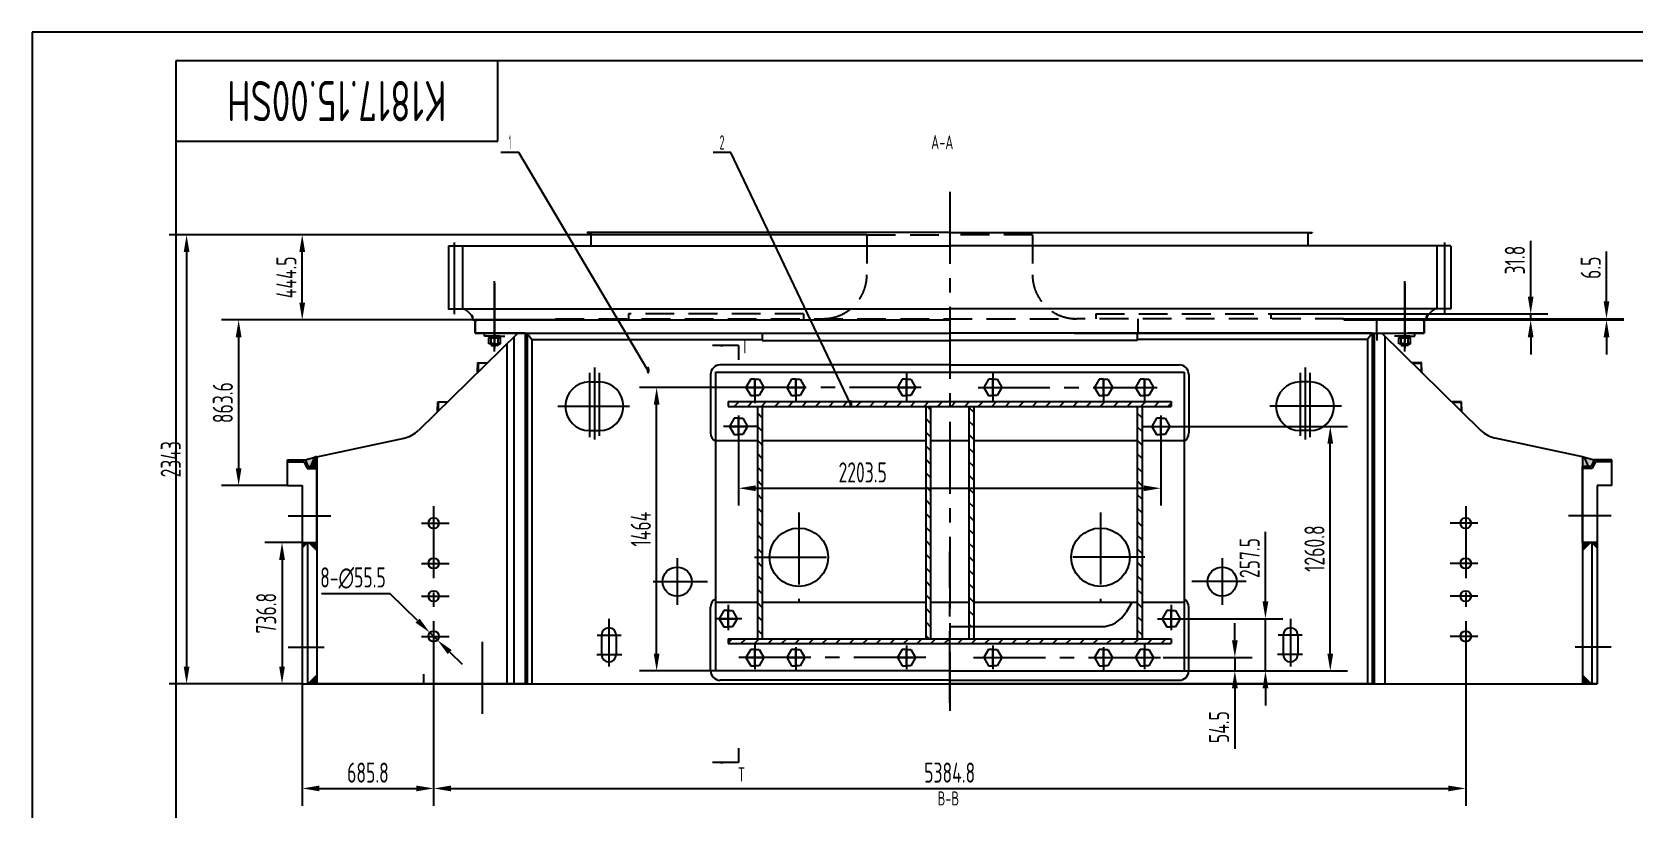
# Model space of a CAD drawing. Header units: millimetres. Extents: x 0 to 12600, y -344 to 8910.
# Drawn here: x 0 to 8358, y 4856 to 8910 of the extents above; entities that cross this region are included whole.
import ezdxf
from ezdxf.enums import TextEntityAlignment as Align

# ---------------------------------------------------------------- set-up
doc = ezdxf.new("R2010")
doc.units = ezdxf.units.MM
doc.header["$LTSCALE"] = 300
doc.header["$MEASUREMENT"] = 0
doc.linetypes.add('F', pattern=[0.75, 0.5, -0.25])
doc.linetypes.add('G', pattern=[2, 1.25, -0.25, 0.25, -0.25])
for name, color, linetype in [('01', 7, 'Continuous'), ('02', 1, 'Continuous'), ('04', 2, 'F'), ('05', 4, 'G'), ('08', 1, 'Continuous'), ('10', 1, 'Continuous'), ('11', 3, 'Continuous')]:
    doc.layers.add(name, color=color, linetype=linetype)
doc.styles.get("Standard").update_dxf_attribs({"font": 'isocp', "width": 0.707, "bigfont": 'intecad.shx'})
doc.dimstyles.new('INTE', dxfattribs={"dimscale": 30, "dimtxt": 3.5, "dimasz": 3, "dimexe": 3, "dimexo": 0, "dimgap": 1, "dimtad": 1, "dimdec": 4, "dimdsep": 46, "dimtxsty": 'Standard', "dimcen": 0, "dimclrd": 1, "dimclre": 1, "dimclrt": 3, "dimazin": 0, "dimtfac": 1, "dimtdec": 4, "dimtmove": 0, "dimatfit": 0, "dimfxl": 1, "dimarcsym": 0})
doc.dimstyles.new('inte_cir_cir7', dxfattribs={"dimscale": 30, "dimtxt": 3.5, "dimasz": 3, "dimexe": 3, "dimexo": 0, "dimgap": 1, "dimtad": 1, "dimtoh": 1, "dimdec": 4, "dimdsep": 46, "dimtxsty": 'Standard', "dimcen": 0, "dimclrd": 1, "dimclre": 1, "dimclrt": 3, "dimaunit": 1, "dimadec": 0, "dimazin": 0, "dimtfac": 1, "dimtdec": 4, "dimtmove": 0, "dimatfit": 2, "dimfxl": 1, "dimarcsym": 0})
pattern_1 = [(45, (-464.53, 0), (-35.35534, 35.35534), [])]
pattern_2 = [(135, (-464.53, 0), (-35.35534, -35.35534), [])]

# ---------------------------------------------------------------- blocks, each defined once
blk = doc.blocks.new('*U18')
at = {"layer": '01'}
for p, q in [((0, 50), (0, 0)), ((0, 50), (2, 50)), ((0, 0), (50, 0)), ((3, 8.5), (3, 49)), ((48.5, 3), (8.5, 3)), ((50, 0), (50, 1.5))]:
    blk.add_line(p, q, dxfattribs=at)
for centre, radius, start, end in [((2, 49), 0.99, 0.26213, 90), ((8.5, 8.5), 5.5, 180, 269.87822), ((48.5, 1.5), 1.52, 0, 90)]:
    blk.add_arc(centre, radius, start, end, dxfattribs=at)
blk = doc.blocks.new('*D21')
at = {"layer": '08', "color": 1, "lineweight": -2}
for p, q in [((2095.5, 5708.5), (2095.5, 4873.4)), ((7480.3, 5708.5), (7480.3, 4873.4)), ((2185.5, 4963.4), (7390.3, 4963.4))]:
    blk.add_line(p, q, dxfattribs=at)
at = {"layer": '08', "color": 1}
for points in [[(2185.5, 4978.4), (2185.5, 4948.4), (2095.5, 4963.4)], [(7390.3, 4978.4), (7390.3, 4948.4), (7480.3, 4963.4)]]:
    blk.add_solid(points, dxfattribs=at)
at = {"layer": 'Defpoints', "color": 0}
for p in [(2095.5, 5708.5), (7480.3, 5708.5), (7480.3, 4963.4)]:
    blk.add_point(p, dxfattribs=at)
at = {"layer": '08', "color": 3, "insert": (4787.9, 5045.9), "char_height": 105, "attachment_point": 5}
blk.add_mtext('5384.8', dxfattribs=at)
blk = doc.blocks.new('*D22')
at = {"layer": '08', "color": 1, "lineweight": -2}
for p, q in [((1409.7, 5509.4), (1409.7, 4873.4)), ((2095.5, 5509.4), (2095.5, 4873.4)), ((1499.7, 4963.4), (2005.5, 4963.4))]:
    blk.add_line(p, q, dxfattribs=at)
at = {"layer": '08', "color": 1}
for points in [[(1499.7, 4978.4), (1499.7, 4948.4), (1409.7, 4963.4)], [(2005.5, 4978.4), (2005.5, 4948.4), (2095.5, 4963.4)]]:
    blk.add_solid(points, dxfattribs=at)
at = {"layer": 'Defpoints', "color": 0}
for p in [(1409.7, 5509.4), (2095.5, 5509.4), (2095.5, 4963.4)]:
    blk.add_point(p, dxfattribs=at)
at = {"layer": '08', "color": 3, "insert": (1752.6, 5045.9), "char_height": 105, "attachment_point": 5}
blk.add_mtext('685.8', dxfattribs=at)
blk = doc.blocks.new('*D23')
at = {"layer": '08', "color": 1, "lineweight": -2}
for p, q in [((2311.4, 7407.9), (988, 7407.9)), ((1078, 7317.9), (1078, 6634.3)), ((1333.4, 6544.3), (988, 6544.3))]:
    blk.add_line(p, q, dxfattribs=at)
at = {"layer": '08', "color": 1}
for points in [[(1063, 7317.9), (1093, 7317.9), (1078, 7407.9)], [(1063, 6634.3), (1093, 6634.3), (1078, 6544.3)]]:
    blk.add_solid(points, dxfattribs=at)
at = {"layer": 'Defpoints', "color": 0}
for p in [(2311.4, 7407.9), (1078, 6544.3), (1333.4, 6544.3)]:
    blk.add_point(p, dxfattribs=at)
at = {"layer": '08', "color": 3, "insert": (995.5, 6976.1), "char_height": 105, "attachment_point": 5, "rotation": 90}
blk.add_mtext('863.6', dxfattribs=at)
blk = doc.blocks.new('*D24')
at = {"layer": '08', "color": 1, "lineweight": -2}
for p, q in [((4355.9, 7852.4), (716.3, 7852.4)), ((806.3, 7762.4), (806.3, 5599.4)), ((1409.7, 5509.4), (716.3, 5509.4))]:
    blk.add_line(p, q, dxfattribs=at)
at = {"layer": '08', "color": 1}
for points in [[(791.3, 7762.4), (821.3, 7762.4), (806.3, 7852.4)], [(791.3, 5599.4), (821.3, 5599.4), (806.3, 5509.4)]]:
    blk.add_solid(points, dxfattribs=at)
at = {"layer": 'Defpoints', "color": 0}
for p in [(4355.9, 7852.4), (806.3, 5509.4), (1409.7, 5509.4)]:
    blk.add_point(p, dxfattribs=at)
at = {"layer": '08', "color": 3, "insert": (723.8, 6680.9), "char_height": 105, "attachment_point": 5, "rotation": 90}
blk.add_mtext('2343', dxfattribs=at)
blk = doc.blocks.new('*D25')
at = {"layer": '08', "color": 1, "lineweight": -2}
for p, q in [((1409.7, 7852.4), (1319.7, 7852.4)), ((1409.7, 7497.9), (1409.7, 7762.4)), ((1409.7, 7407.9), (1319.7, 7407.9))]:
    blk.add_line(p, q, dxfattribs=at)
at = {"layer": '08', "color": 1}
for points in [[(1394.7, 7762.4), (1424.7, 7762.4), (1409.7, 7852.4)], [(1394.7, 7497.9), (1424.7, 7497.9), (1409.7, 7407.9)]]:
    blk.add_solid(points, dxfattribs=at)
at = {"layer": 'Defpoints', "color": 0}
for p in [(1409.7, 7852.4), (1409.7, 7852.4), (1409.7, 7407.9)]:
    blk.add_point(p, dxfattribs=at)
at = {"layer": '08', "color": 3, "insert": (1327.2, 7630.1), "char_height": 105, "attachment_point": 5, "rotation": 90}
blk.add_mtext('444.5', dxfattribs=at)
blk = doc.blocks.new('*D27')
at = {"layer": '08', "color": 1, "lineweight": -2}
for p, q in [((7819.4, 7529.7), (7819.4, 7820.7)), ((6463.9, 7439.7), (7909.4, 7439.7)), ((7819.4, 7407.9), (7819.4, 7439.7)), ((7264.4, 7407.9), (7909.4, 7407.9)), ((7819.4, 7317.9), (7819.4, 7227.9))]:
    blk.add_line(p, q, dxfattribs=at)
at = {"layer": '08', "color": 1}
for points in [[(7804.4, 7529.7), (7834.4, 7529.7), (7819.4, 7439.7)], [(7804.4, 7317.9), (7834.4, 7317.9), (7819.4, 7407.9)]]:
    blk.add_solid(points, dxfattribs=at)
at = {"layer": 'Defpoints', "color": 0}
for p in [(6463.9, 7439.7), (7819.4, 7439.7), (7264.4, 7407.9)]:
    blk.add_point(p, dxfattribs=at)
at = {"layer": '08', "color": 3, "insert": (7736.9, 7720.2), "char_height": 105, "attachment_point": 5, "rotation": 90}
blk.add_mtext('31.8', dxfattribs=at)
blk = doc.blocks.new('*D30')
at = {"layer": '08', "color": 1, "lineweight": -2}
for p, q in [((1869.2, 5978.7), (1509.5, 5978.7)), ((2011.4, 5839.3), (1869.2, 5978.7)), ((2115.3, 5737.5), (2075.7, 5776.3)), ((2179.6, 5674.5), (2243.9, 5611.5))]:
    blk.add_line(p, q, dxfattribs=at)
at = {"layer": '08', "color": 1}
for points in [[(2021.9, 5850), (2000.9, 5828.6), (2075.7, 5776.3)], [(2190.1, 5685.2), (2169.1, 5663.8), (2115.3, 5737.5)]]:
    blk.add_solid(points, dxfattribs=at)
at = {"layer": 'Defpoints', "color": 0}
for p in [(2075.7, 5776.3), (2115.3, 5737.5)]:
    blk.add_point(p, dxfattribs=at)
at = {"layer": '08', "color": 3, "insert": (1674.4, 6061.2), "char_height": 105, "attachment_point": 5}
blk.add_mtext('8-∅55.5', dxfattribs=at)
blk = doc.blocks.new('*D54')
at = {"layer": '08', "color": 1, "lineweight": -2}
for p, q in [((1409.7, 6246.2), (1214.3, 6246.2)), ((1304.3, 6156.2), (1304.3, 5599.4)), ((1409.7, 5509.4), (1214.3, 5509.4))]:
    blk.add_line(p, q, dxfattribs=at)
at = {"layer": '08', "color": 1}
for points in [[(1289.3, 6156.2), (1319.3, 6156.2), (1304.3, 6246.2)], [(1289.3, 5599.4), (1319.3, 5599.4), (1304.3, 5509.4)]]:
    blk.add_solid(points, dxfattribs=at)
at = {"layer": 'Defpoints', "color": 0}
for p in [(1409.7, 6246.2), (1304.3, 5509.4), (1409.7, 5509.4)]:
    blk.add_point(p, dxfattribs=at)
at = {"layer": '08', "color": 3, "insert": (1221.8, 5877.8), "char_height": 105, "attachment_point": 5, "rotation": 90}
blk.add_mtext('736.8', dxfattribs=at)
blk = doc.blocks.new('*D69')
at = {"layer": '08', "color": 1, "lineweight": -2}
for p, q in [((8215.1, 7504.4), (8215.1, 7765.8)), ((6845.3, 7414.4), (8305.1, 7414.4)), ((6845.3, 7407.9), (8305.1, 7407.9)), ((8215.1, 7407.9), (8215.1, 7414.4)), ((8215.1, 7317.9), (8215.1, 7227.9))]:
    blk.add_line(p, q, dxfattribs=at)
at = {"layer": '08', "color": 1}
for points in [[(8200.1, 7504.4), (8230.1, 7504.4), (8215.1, 7414.4)], [(8200.1, 7317.9), (8230.1, 7317.9), (8215.1, 7407.9)]]:
    blk.add_solid(points, dxfattribs=at)
at = {"layer": 'Defpoints', "color": 0}
for p in [(6845.3, 7414.4), (6845.3, 7407.9), (8215.1, 7414.4)]:
    blk.add_point(p, dxfattribs=at)
at = {"layer": '08', "color": 3, "insert": (8132.6, 7680.1), "char_height": 105, "attachment_point": 5, "rotation": 90}
blk.add_mtext('6.5', dxfattribs=at)
blk = doc.blocks.new('*U84')
at = {"layer": '01'}
for p, q in [((-31, 0), (-31, 30.4)), ((-31, 30.4), (0, 30.4)), ((-31, 18), (0, 18)), ((0, 30.4), (0, 0)), ((0, -30.4), (0, 0)), ((-31, 0), (-31, -30.4)), ((-31, -18), (0, -18)), ((-31, -30.4), (0, -30.4))]:
    blk.add_line(p, q, dxfattribs=at)
at = {"layer": '05'}
blk.add_line((-32.1, 0), (1.1, 0), dxfattribs=at)
blk = doc.blocks.new('*U83')
at = {"layer": '01'}
for p, q in [((-27.2, 9), (-27.2, 0)), ((0, 9), (-27.2, 9)), ((-27.2, 0), (0, 0)), ((0, 0), (-5.2, 9)), ((0, 9), (5.2, 0)), ((0, 9), (27.2, 9)), ((27.2, 0), (0, 0)), ((27.2, 9), (27.2, 0))]:
    blk.add_line(p, q, dxfattribs=at)
at = {"layer": '05'}
blk.add_line((0, 11.1), (0, -2.1), dxfattribs=at)
blk = doc.blocks.new('*U94')
at = {"layer": '01'}
for p, q in [((0, 46.8), (-42.5, 22.3)), ((-42.5, 22.3), (-42.5, 0)), ((-42.5, -22.3), (-42.5, 0)), ((42.5, 22.3), (0, 46.8)), ((42.5, 0), (42.5, 22.3)), ((42.5, 0), (42.5, -22.3)), ((0, -46.8), (-42.5, -22.3)), ((42.5, -22.3), (0, -46.8))]:
    blk.add_line(p, q, dxfattribs=at)
at = {"layer": '05'}
for p, q in [((-44.2, 0), (45, 0)), ((0, 48.4), (0, -48))]:
    blk.add_line(p, q, dxfattribs=at)
blk = doc.blocks.new('*D117')
at = {"layer": '08', "color": 1, "lineweight": -2}
for p, q in [((3686.3, 6791.6), (3686.3, 6439.8)), ((5889.5, 6791.6), (5889.5, 6439.8)), ((3776.3, 6529.8), (5799.5, 6529.8))]:
    blk.add_line(p, q, dxfattribs=at)
at = {"layer": '08', "color": 1}
for points in [[(3776.3, 6544.8), (3776.3, 6514.8), (3686.3, 6529.8)], [(5799.5, 6544.8), (5799.5, 6514.8), (5889.5, 6529.8)]]:
    blk.add_solid(points, dxfattribs=at)
at = {"layer": 'Defpoints', "color": 0}
for p in [(3686.3, 6791.6), (5889.5, 6791.6), (5889.5, 6529.8)]:
    blk.add_point(p, dxfattribs=at)
at = {"layer": '08', "color": 3, "insert": (4334, 6612.3), "char_height": 105, "attachment_point": 5}
blk.add_mtext('2203.5', dxfattribs=at)
blk = doc.blocks.new('*D118')
at = {"layer": '08', "color": 1, "lineweight": -2}
for p, q in [((6275.9, 5736.1), (6275.9, 5826.1)), ((5902.2, 5646.1), (6365.9, 5646.1)), ((6275.9, 5646.1), (6275.9, 5576.6)), ((5984.9, 5576.6), (6365.9, 5576.6)), ((6275.9, 5486.6), (6275.9, 5170.2))]:
    blk.add_line(p, q, dxfattribs=at)
at = {"layer": '08', "color": 1}
for points in [[(6260.9, 5736.1), (6290.9, 5736.1), (6275.9, 5646.1)], [(6260.9, 5486.6), (6290.9, 5486.6), (6275.9, 5576.6)]]:
    blk.add_solid(points, dxfattribs=at)
at = {"layer": 'Defpoints', "color": 0}
for p in [(5902.2, 5646.1), (5984.9, 5576.6), (6275.9, 5576.6)]:
    blk.add_point(p, dxfattribs=at)
at = {"layer": '08', "color": 3, "insert": (6193.4, 5283.4), "char_height": 105, "attachment_point": 5, "rotation": 90}
blk.add_mtext('54.5', dxfattribs=at)
blk = doc.blocks.new('*D119')
at = {"layer": '08', "color": 1, "lineweight": -2}
for p, q in [((6435.5, 5939.1), (6435.5, 6301.9)), ((6009.6, 5849.1), (6525.5, 5849.1)), ((6435.5, 5576.6), (6435.5, 5849.1)), ((6030.6, 5576.6), (6525.5, 5576.6)), ((6435.5, 5486.6), (6435.5, 5396.6))]:
    blk.add_line(p, q, dxfattribs=at)
at = {"layer": '08', "color": 1}
for points in [[(6420.5, 5939.1), (6450.5, 5939.1), (6435.5, 5849.1)], [(6420.5, 5486.6), (6450.5, 5486.6), (6435.5, 5576.6)]]:
    blk.add_solid(points, dxfattribs=at)
at = {"layer": 'Defpoints', "color": 0}
for p in [(6009.6, 5849.1), (6435.5, 5849.1), (6030.6, 5576.6)]:
    blk.add_point(p, dxfattribs=at)
at = {"layer": '08', "color": 3, "insert": (6353, 6165.5), "char_height": 105, "attachment_point": 5, "rotation": 90}
blk.add_mtext('257.5', dxfattribs=at)
blk = doc.blocks.new('*D120')
at = {"layer": '08', "color": 1, "lineweight": -2}
for p, q in [((5967.6, 6852.4), (6863.8, 6852.4)), ((6773.8, 5666.6), (6773.8, 6762.4)), ((6173.3, 5576.6), (6863.8, 5576.6))]:
    blk.add_line(p, q, dxfattribs=at)
at = {"layer": '08', "color": 1}
for points in [[(6758.8, 6762.4), (6788.8, 6762.4), (6773.8, 6852.4)], [(6758.8, 5666.6), (6788.8, 5666.6), (6773.8, 5576.6)]]:
    blk.add_solid(points, dxfattribs=at)
at = {"layer": 'Defpoints', "color": 0}
for p in [(5967.6, 6852.4), (6773.8, 6852.4), (6173.3, 5576.6)]:
    blk.add_point(p, dxfattribs=at)
at = {"layer": '08', "color": 3, "insert": (6691.3, 6214.5), "char_height": 105, "attachment_point": 5, "rotation": 90}
blk.add_mtext('1260.8', dxfattribs=at)
blk = doc.blocks.new('*D121')
at = {"layer": '08', "color": 1, "lineweight": -2}
for p, q in [((3705.8, 7055.6), (3168.9, 7055.6)), ((3258.9, 5666.6), (3258.9, 6965.6)), ((3588.6, 5576.6), (3168.9, 5576.6))]:
    blk.add_line(p, q, dxfattribs=at)
at = {"layer": '08', "color": 1}
for points in [[(3243.9, 6965.6), (3273.9, 6965.6), (3258.9, 7055.6)], [(3243.9, 5666.6), (3273.9, 5666.6), (3258.9, 5576.6)]]:
    blk.add_solid(points, dxfattribs=at)
at = {"layer": 'Defpoints', "color": 0}
for p in [(3258.9, 7055.6), (3705.8, 7055.6), (3588.6, 5576.6)]:
    blk.add_point(p, dxfattribs=at)
at = {"layer": '08', "color": 3, "insert": (3176.4, 6316.1), "char_height": 105, "attachment_point": 5, "rotation": 90}
blk.add_mtext('1464', dxfattribs=at)
blk = doc.blocks.new('*U162', base_point=(251.96, 168.31))
at = {"layer": '01'}
for p, q in [((251.96, 168.31), (251.96, 182.31)), ((195.96, 168.31), (251.96, 168.31))]:
    blk.add_line(p, q, dxfattribs=at)
blk = doc.blocks.new('*U163')
at = {"layer": '04'}
blk.add_blockref('*U162', (0, 0), dxfattribs=at)
blk = doc.blocks.new('*U164')
at = {"layer": '01'}
for points in [[(415, 292), (25, 292)], [(25, 292), (25, 5)]]:
    blk.add_lwpolyline(points, dxfattribs=at)
at = {"layer": '02'}
for points in [[(420, 297), (0, 297)], [(0, 297), (0, 0)]]:
    blk.add_lwpolyline(points, dxfattribs=at)

msp = doc.modelspace()

# ---------------------------------------------------------------- hatches: boundary and pattern name
at = {"layer": '02', "linetype": 'Continuous'}
h = msp.add_hatch(dxfattribs=at)
h.set_pattern_fill('ANSI31', color=1, scale=400, style=0)
h.set_pattern_definition(pattern_1)
h.paths.add_polyline_path([(4122.96307, 6982.168), (4132.14923, 6957.09888), (4787.91053, 6957.09888), (4787.91053, 6982.168)])
h.paths.add_polyline_path([(3632.21053, 6982.168), (3632.21053, 6957.09888), (4132.14923, 6957.09888), (4122.96307, 6982.168)])
h.paths.add_polyline_path([(4787.91053, 6982.168), (4787.91053, 6957.09888), (5944.21053, 6957.09888), (5944.21053, 6982.168)])
at = {"layer": '02'}
h = msp.add_hatch(dxfattribs=at)
h.set_pattern_fill('ANSI31', color=256, scale=400, angle=90, style=0)
h.set_pattern_definition(pattern_2)
h.paths.add_polyline_path([(3809.96053, 6957.09888), (3784.96053, 6957.09888), (3784.96053, 6169.59888), (3809.96053, 6169.59888)])
h.paths.add_polyline_path([(3809.96053, 6169.59888), (3784.96053, 6169.59888), (3784.96053, 5744.09888), (3809.96053, 5744.09888)])
h = msp.add_hatch(dxfattribs=at)
h.set_pattern_fill('ANSI31', color=256, scale=400, angle=90, style=0)
h.set_pattern_definition(pattern_2)
h.paths.add_polyline_path([(4688.21053, 6957.09888), (4663.21053, 6957.09888), (4663.21053, 5744.09888), (4688.21053, 5744.09888)])
h.paths.add_polyline_path([(4505.49538, 6787.44426), (4680.21538, 6787.44426), (4680.21538, 6708.69426), (4505.49538, 6708.69426)], flags=9)
h = msp.add_hatch(dxfattribs=at)
h.set_pattern_fill('ANSI31', color=256, scale=400, angle=90, style=0)
h.set_pattern_definition(pattern_2)
h.paths.add_polyline_path([(4913.21053, 6957.09888), (4888.21053, 6957.09888), (4888.21053, 5807.89888), (4913.21053, 5807.89888)])
h = msp.add_hatch(dxfattribs=at)
h.set_pattern_fill('ANSI31', color=256, scale=400, angle=90, style=0)
h.set_pattern_definition(pattern_2)
h.paths.add_polyline_path([(5791.46053, 6957.09888), (5766.46053, 6957.09888), (5766.46053, 6169.59888), (5791.46053, 6169.59888)])
h.paths.add_polyline_path([(5791.46053, 6169.59888), (5766.46053, 6169.59888), (5766.46053, 5744.09888), (5791.46053, 5744.09888)])
h = msp.add_hatch(color=256, dxfattribs=at)
h.paths.add_polyline_path([(8100.02576, 6692.59212), (8089.91053, 6694.69724), (8089.91053, 6643.63995), (8121.41053, 6643.19888)])
h.paths.add_polyline_path([(8121.41053, 6686.52185), (8100.02576, 6692.59212), (8121.41053, 6643.19888)], flags=17)
h.paths.add_polyline_path([(8134.41053, 6682.83168), (8121.41053, 6686.52185), (8121.41053, 6643.19888), (8134.41053, 6643.19888)])
h.paths.add_polyline_path([(8150.7313, 6678.19888), (8134.41053, 6682.83168), (8134.41053, 6643.19888)])
h.paths.add_polyline_path([(8242.41053, 6678.19888), (8150.7313, 6678.19888), (8144.91053, 6665.7162), (8144.91053, 6642.05419), (8157.102, 6668.19888), (8242.41053, 6668.19888)])
h.paths.add_polyline_path([(8144.91053, 6642.05419), (8144.91053, 6665.7162), (8134.41053, 6643.19888), (8089.91053, 6643.19888), (8089.91053, 6633.19888), (8140.78123, 6633.19888)])
at = {"layer": '02', "linetype": 'Continuous'}
h = msp.add_hatch(dxfattribs=at)
h.set_pattern_fill('ANSI31', color=1, scale=400, style=0)
h.set_pattern_definition(pattern_1)
h.paths.add_polyline_path([(3809.96053, 5744.09888), (3632.21053, 5744.09888), (3632.21053, 5719.09888), (4787.91053, 5719.09888), (4787.91053, 5744.09888)])
h.paths.add_polyline_path([(4787.91053, 5744.09888), (4787.91053, 5719.09888), (5944.21053, 5719.09888), (5944.21053, 5744.09888)])
at = {"layer": '10'}
h = msp.add_hatch(color=256, dxfattribs=at)
h.paths.add_polyline_path([(1475.7953, 6692.59212), (1425.08976, 6678.19888), (1441.41053, 6643.19888), (1454.41053, 6643.19888)])
h.paths.add_polyline_path([(1485.91053, 6694.69724), (1475.7953, 6692.59212), (1454.41053, 6643.19888), (1485.91053, 6643.63995)])
h.paths.add_polyline_path([(1425.08976, 6678.19888), (1333.41053, 6678.19888), (1333.41053, 6668.19888), (1418.71906, 6668.19888), (1435.03983, 6633.19888), (1485.91053, 6633.19888), (1485.91053, 6643.19888), (1441.41053, 6643.19888)])
for points in [[(1485.91053, 6694.69724), (1475.7953, 6692.59212), (1454.41053, 6643.19888), (1485.91053, 6643.63995)], [(1425.08976, 6678.19888), (1333.41053, 6678.19888), (1333.41053, 6668.19888), (1418.71906, 6668.19888), (1435.03983, 6633.19888), (1485.91053, 6633.19888), (1485.91053, 6643.19888), (1441.41053, 6643.19888)], [(1436.91053, 6246.19888), (1409.71053, 6246.19888), (1409.71053, 6218.99888)], [(1485.91053, 6246.19888), (1444.91053, 6246.19888), (1485.91053, 6205.19888)], [(8089.91053, 6246.19888), (8089.91053, 6205.19888), (8130.91053, 6246.19888)], [(8166.11053, 6246.19888), (8138.91053, 6246.19888), (8166.11053, 6218.99888)], [(1485.91053, 5547.39888), (1485.91053, 5554.39888), (1440.91053, 5509.39888), (1447.91053, 5509.39888)], [(1485.91053, 5547.39888), (1447.91053, 5509.39888), (1485.91053, 5509.39888)], [(8127.91053, 5509.39888), (8134.91053, 5509.39888), (8089.91053, 5554.39888), (8089.91053, 5547.39888)], [(8089.91053, 5547.39888), (8089.91053, 5509.39888), (8127.91053, 5509.39888)]]:
    msp.add_hatch(color=256, dxfattribs=at).paths.add_polyline_path(points)

# ---------------------------------------------------------------- linework, layer by layer
for p, q in [((4076.91053, 7338.39888), (4229.41053, 7338.39888)), ((5498.91053, 7338.39888), (5346.41053, 7338.39888))]:
    msp.add_line(p, q)
at = {"layer": '01'}
for p, q in [((4787.91053, 7864.39888), (2896.41053, 7864.39888)), ((2896.41053, 7864.39888), (2896.41053, 7861.89888)), ((2913.91053, 7861.89888), (2896.41053, 7861.89888)), ((2916.91053, 7795.24888), (2916.91053, 7858.89888)), ((4787.91053, 7864.39888), (6679.41053, 7864.39888)), ((6658.91053, 7795.24888), (6658.91053, 7858.89888)), ((6661.91053, 7861.89888), (6679.41053, 7861.89888)), ((6679.41053, 7864.39888), (6679.41053, 7861.89888)), ((2350.61053, 7795.24888), (4787.91053, 7795.24888)), ((7225.21053, 7795.24888), (4787.91053, 7795.24888)), ((2175.41053, 7465.04888), (2172.41053, 7468.04888)), ((7400.41053, 7465.04888), (7403.41053, 7468.04888)), ((2730.51053, 7407.89888), (2311.41053, 7407.89888)), ((2311.41053, 7407.89888), (4787.91053, 7407.89888)), ((2311.41053, 7338.39888), (2311.41053, 7407.89888)), ((2311.41053, 7338.39888), (2311.41053, 7407.89888)), ((2730.51053, 7407.89888), (2730.51053, 7414.39888)), ((6845.31053, 7407.89888), (6845.31053, 7414.39888)), ((7016.91053, 7338.39888), (7016.91053, 7407.89888)), ((7264.41053, 7338.39888), (7264.41053, 7407.89888)), ((7264.41053, 7338.39888), (7264.41053, 7407.89888)), ((2571.91053, 7338.39888), (2311.41053, 7338.39888)), ((2360.61053, 7338.39888), (2395.61053, 7338.39888)), ((2360.61053, 7323.39888), (2360.61053, 7338.39888)), ((2413.61053, 7323.39888), (2360.61053, 7323.39888)), ((2395.61053, 7292.39888), (2395.61053, 7273.89888)), ((2395.61053, 7273.89888), (2413.61053, 7273.89888)), ((2413.61053, 7323.39888), (2466.61053, 7323.39888)), ((2431.61053, 7273.89888), (2413.61053, 7273.89888)), ((2431.61053, 7292.39888), (2431.61053, 7273.89888)), ((2582.91053, 7338.39888), (4787.91053, 7338.39888)), ((2582.91053, 7338.39888), (4787.91053, 7338.39888)), ((2582.91053, 7338.39888), (4787.91053, 7338.39888)), ((3685.41053, 7274.39927), (3685.41053, 7199.39927)), ((6992.91053, 7338.39888), (4787.91053, 7338.39888)), ((6992.91053, 7338.39888), (4787.91053, 7338.39888)), ((5437.41053, 7338.39888), (6248.41053, 7338.39888)), ((7162.21053, 7323.39888), (7109.21053, 7323.39888)), ((7144.21053, 7292.39888), (7144.21053, 7273.89888)), ((7144.21053, 7273.89888), (7162.21053, 7273.89888)), ((7162.21053, 7323.39888), (7215.21053, 7323.39888)), ((7180.21053, 7273.89888), (7162.21053, 7273.89888)), ((7215.21053, 7338.39888), (7180.21053, 7338.39888)), ((7180.21053, 7292.39888), (7180.21053, 7273.89888)), ((7215.21053, 7323.39888), (7215.21053, 7338.39888)), ((3539.91053, 7122.39888), (3539.91053, 6818.39888)), ((3565.71053, 7134.59888), (6010.71053, 7134.59888)), ((3565.71053, 7134.59888), (3565.71053, 5576.59888)), ((4787.91053, 7173.39888), (3590.91053, 7173.39888)), ((4787.91053, 7173.39888), (5984.91053, 7173.39888)), ((6010.71053, 7134.59888), (6010.71053, 5576.59888)), ((6035.91053, 7122.39888), (6035.91053, 6818.39888)), ((3565.71053, 6779.09888), (3784.96053, 6779.09888)), ((3809.96053, 6779.09888), (4663.21053, 6779.09888)), ((4688.21053, 6779.09888), (4888.21053, 6779.09888)), ((4913.21053, 6779.09888), (5766.46053, 6779.09888)), ((5791.46053, 6779.09888), (6010.71053, 6779.09888)), ((1418.71906, 6668.19888), (1435.03983, 6633.19888)), ((1425.08976, 6678.19888), (1441.41053, 6643.19888)), ((8150.7313, 6678.19888), (8134.41053, 6643.19888)), ((8157.102, 6668.19888), (8140.78123, 6633.19888)), ((1409.71053, 6246.19888), (1409.71053, 6218.99888)), ((1436.91053, 6246.19888), (1409.71053, 6218.99888)), ((1409.71053, 6218.99888), (1409.71053, 5509.39888)), ((1436.91053, 6246.19888), (1444.91053, 6246.19888)), ((1444.91053, 6246.19888), (1485.91053, 6205.19888)), ((1485.91053, 6246.19888), (1485.91053, 6205.19888)), ((1485.91053, 6205.19888), (1485.91053, 5547.39888)), ((8089.91053, 6246.19888), (8089.91053, 6205.19888)), ((8130.91053, 6246.19888), (8089.91053, 6205.19888)), ((8089.91053, 6205.19888), (8089.91053, 5547.39888)), ((8138.91053, 6246.19888), (8130.91053, 6246.19888)), ((8138.91053, 6246.19888), (8166.11053, 6218.99888)), ((8166.11053, 6246.19888), (8166.11053, 6218.99888)), ((8166.11053, 6218.99888), (8166.11053, 5509.39888)), ((3565.71053, 5934.59888), (3784.96053, 5934.59888)), ((3809.96053, 5934.59888), (4663.21053, 5934.59888)), ((4688.21053, 5934.59888), (4888.21053, 5934.59888)), ((4913.21053, 5934.59888), (5766.46053, 5934.59888)), ((5737.6881, 5934.39888), (5708.53191, 5883.89888)), ((5791.46053, 5934.59888), (6010.71053, 5934.59888)), ((3539.91053, 5579.09888), (3539.91053, 5908.89888)), ((6035.91053, 5579.09888), (6035.91053, 5908.89888)), ((4787.91053, 5807.89888), (5576.89605, 5807.89888)), ((2971.91053, 5763.59888), (2971.91053, 5661.59888)), ((2971.91053, 5763.59888), (2971.91053, 5661.59888)), ((3047.91053, 5763.59888), (3047.91053, 5661.59888)), ((3047.91053, 5763.59888), (3047.91053, 5661.59888)), ((6527.91053, 5763.59888), (6527.91053, 5661.59888)), ((6527.91053, 5763.59888), (6527.91053, 5661.59888)), ((6603.91053, 5763.59888), (6603.91053, 5661.59888)), ((6603.91053, 5763.59888), (6603.91053, 5661.59888)), ((1485.91053, 5554.39888), (1440.91053, 5509.39888)), ((1447.91053, 5509.39888), (1485.91053, 5547.39888)), ((4787.91053, 5528.09888), (3590.91053, 5528.09888)), ((4787.91053, 5528.09888), (5984.91053, 5528.09888)), ((8089.91053, 5554.39888), (8134.91053, 5509.39888)), ((8089.91053, 5547.39888), (8089.91053, 5509.39888)), ((8127.91053, 5509.39888), (8089.91053, 5547.39888)), ((1409.71053, 5509.39888), (1447.91053, 5509.39888)), ((2582.91053, 5509.59888), (4787.91053, 5509.59888)), ((6992.91053, 5509.59888), (4787.91053, 5509.59888)), ((8166.11053, 5509.39888), (8127.91053, 5509.39888)), ((3685.41053, 5173.69917), (3685.41053, 5098.69917))]:
    msp.add_line(p, q, dxfattribs=at)
at = {"layer": '01', "color": 7, "linetype": 'Continuous'}
for p, q in [((2172.41053, 7792.24888), (2175.41053, 7795.24888)), ((2172.41053, 7792.24888), (2175.41053, 7795.24888)), ((2172.41053, 7792.24888), (2172.41053, 7468.04888)), ((2175.41053, 7795.24888), (2350.61053, 7795.24888)), ((2246.78153, 7795.24888), (2246.78153, 7465.04888)), ((7400.41053, 7795.24888), (7225.21053, 7795.24888)), ((7329.03953, 7795.24888), (7329.03953, 7465.04888)), ((7403.41053, 7792.24888), (7400.41053, 7795.24888)), ((7403.41053, 7792.24888), (7400.41053, 7795.24888)), ((7403.41053, 7792.24888), (7403.41053, 7468.04888)), ((2171.91053, 7468.04888), (2174.91053, 7465.04888)), ((2175.41053, 7465.04888), (4787.91053, 7465.04888)), ((2270.83311, 7455.6763), (2290.23795, 7436.27146)), ((7400.41053, 7465.04888), (4787.91053, 7465.04888)), ((7304.98795, 7455.6763), (7285.58311, 7436.27146)), ((7403.91053, 7468.04888), (7400.91053, 7465.04888)), ((2299.61053, 7413.64405), (2299.61053, 7407.89888)), ((2299.61053, 7407.89888), (2375.61053, 7407.89888)), ((2311.41053, 7407.89888), (2311.41053, 7338.39888)), ((2311.41053, 7407.89888), (2375.61053, 7407.89888)), ((2311.41053, 7407.89888), (2311.41053, 7338.39888)), ((2311.91053, 7407.89888), (2375.61053, 7407.89888)), ((2451.61053, 7407.89888), (2731.01053, 7407.89888)), ((2451.61053, 7407.89888), (2731.01053, 7407.89888)), ((4092.75082, 7414.39888), (4126.91053, 7414.39888)), ((5769.87285, 7414.39888), (5769.87285, 7338.39888)), ((6845.31053, 7407.89888), (7264.41053, 7407.89888)), ((7264.41053, 7407.89888), (7200.21053, 7407.89888)), ((7276.21053, 7407.89888), (7200.21053, 7407.89888)), ((7263.91053, 7407.89888), (7200.21053, 7407.89888)), ((7264.41053, 7407.89888), (7264.41053, 7338.39888)), ((7264.41053, 7407.89888), (7264.41053, 7338.39888)), ((7264.41053, 7407.89888), (7264.41053, 7338.39888)), ((7276.21053, 7413.64405), (7276.21053, 7407.89888)), ((2533.91053, 7338.39888), (2016.27846, 6831.31774)), ((2311.41053, 7338.39888), (4076.91053, 7338.39888)), ((2311.41053, 7338.39888), (2395.61053, 7338.39888)), ((2477.91053, 7283.74033), (2477.91053, 5509.39888)), ((2515.61366, 5509.39888), (2515.61366, 7320.47495)), ((2572.91053, 7338.39888), (2533.91053, 7338.39888)), ((2572.91053, 7338.39888), (2572.91053, 5509.39888)), ((2572.91053, 7338.39888), (2572.91053, 5509.39888)), ((2582.91053, 7338.39888), (2582.91053, 5509.39888)), ((2582.91053, 7338.39888), (2582.91053, 5509.59888)), ((2582.91053, 7338.39888), (2607.91053, 7306.39888)), ((2607.91053, 7306.39888), (2607.91053, 5509.59888)), ((2607.91053, 7306.39888), (3809.91053, 7306.39888)), ((3809.91053, 7338.39888), (3809.91053, 7300.39888)), ((3809.91053, 7300.39888), (4787.91053, 7300.39888)), ((5765.91053, 7300.39888), (4787.91053, 7300.39888)), ((5498.91053, 7338.39888), (7264.41053, 7338.39888)), ((5765.91053, 7338.39888), (5765.91053, 7300.39888)), ((6967.91053, 7306.39888), (5765.91053, 7306.39888)), ((6992.91053, 7338.39888), (6967.91053, 7306.39888)), ((6967.91053, 7306.39888), (6967.91053, 5509.59888)), ((6992.91053, 7338.39888), (6992.91053, 5509.39888)), ((6992.91053, 7338.39888), (6992.91053, 5509.59888)), ((7002.91053, 7338.39888), (7002.91053, 5509.39888)), ((7002.91053, 7338.39888), (7041.91053, 7338.39888)), ((7041.91053, 7338.39888), (7559.54261, 6831.31774)), ((7060.20741, 5509.39888), (7060.20741, 7320.47495)), ((7264.41053, 7338.39888), (7180.21053, 7338.39888)), ((2908.91053, 7084.59888), (2958.91053, 7084.59888)), ((2908.91053, 7084.59888), (2958.91053, 7084.59888)), ((6666.91053, 7084.59888), (6616.91053, 7084.59888)), ((6666.91053, 7084.59888), (6616.91053, 7084.59888)), ((3632.21053, 6982.168), (5944.21053, 6982.168)), ((3632.21053, 6957.09888), (5944.21053, 6957.09888)), ((3784.96053, 6957.09888), (3784.96053, 5744.09888)), ((3809.96053, 6957.09888), (3809.96053, 5744.09888)), ((4663.21053, 6957.09888), (4663.21053, 5744.09888)), ((4688.21053, 6957.09888), (4688.21053, 5744.09888)), ((4888.21053, 6957.09888), (4888.21053, 5744.09888)), ((4913.21053, 6957.09888), (4913.21053, 5744.09888)), ((5766.46053, 6957.09888), (5766.46053, 5744.09888)), ((5791.46053, 6957.09888), (5791.46053, 5744.09888)), ((1485.91053, 6694.39888), (1941.50694, 6791.21914)), ((2908.91053, 6830.59888), (2958.91053, 6830.59888)), ((2908.91053, 6830.59888), (2958.91053, 6830.59888)), ((6666.91053, 6830.59888), (6616.91053, 6830.59888)), ((6666.91053, 6830.59888), (6616.91053, 6830.59888)), ((8089.91053, 6694.39888), (7634.31412, 6791.21914)), ((1425.08976, 6678.19888), (1475.7953, 6692.59212)), ((1454.41053, 6643.19888), (1475.7953, 6692.59212)), ((1485.91053, 6694.69724), (1475.7953, 6692.59212)), ((1485.91053, 6694.69724), (1485.91053, 5509.39888)), ((8089.91053, 6694.69724), (8089.91053, 5509.39888)), ((8089.91053, 6694.69724), (8100.02576, 6692.59212)), ((8100.02576, 6692.59212), (8150.7313, 6678.19888)), ((8121.41053, 6643.19888), (8100.02576, 6692.59212)), ((1333.41053, 6544.29888), (1333.41053, 6678.19888)), ((1333.41053, 6544.29888), (1333.41053, 6678.19888)), ((1333.41053, 6678.19888), (1425.08976, 6678.19888)), ((1333.41053, 6668.19888), (1418.71906, 6668.19888)), ((1435.03983, 6633.19888), (1485.91053, 6633.19888)), ((1441.41053, 6643.19888), (1485.91053, 6643.19888)), ((1485.91053, 6246.19888), (1485.91053, 6643.19888)), ((1485.91053, 6246.19888), (1485.91053, 6643.19888)), ((8089.83832, 6643.64096), (8121.41053, 6643.19888)), ((8089.91053, 6246.19888), (8089.91053, 6643.19888)), ((8134.41053, 6643.19888), (8089.91053, 6643.19888)), ((8140.78123, 6633.19888), (8089.91053, 6633.19888)), ((8242.41053, 6678.19888), (8150.7313, 6678.19888)), ((8242.41053, 6668.19888), (8157.102, 6668.19888)), ((8242.41053, 6544.29888), (8242.41053, 6678.19888)), ((1333.41053, 6544.29888), (1409.71053, 6544.29888)), ((1333.41053, 6544.29888), (1409.71053, 6544.29888)), ((1409.71053, 6544.29888), (1409.71053, 6246.19888)), ((1409.71053, 6544.29888), (1409.71053, 6246.19888)), ((8166.11053, 6544.29888), (8166.11053, 6246.19888)), ((8242.41053, 6544.29888), (8166.11053, 6544.29888)), ((1409.71053, 6246.19888), (1485.91053, 6246.19888)), ((1409.71053, 6246.19888), (1485.91053, 6246.19888)), ((1436.91053, 6246.19888), (1436.91053, 5509.39888)), ((8166.11053, 6246.19888), (8089.91053, 6246.19888)), ((8166.11053, 6246.19888), (8089.91053, 6246.19888)), ((8138.91053, 6246.19888), (8138.91053, 5509.39888)), ((3632.21053, 5744.09888), (3809.96053, 5744.09888)), ((3632.21053, 5719.09888), (5944.21053, 5719.09888)), ((3809.96053, 5744.09888), (5944.21053, 5744.09888)), ((4787.91053, 5576.59888), (3539.97184, 5576.59888)), ((4787.91053, 5576.59888), (6035.84922, 5576.59888)), ((1409.71053, 5509.39888), (8166.11053, 5509.39888)), ((2572.91053, 5509.39888), (1485.91053, 5509.39888)), ((7002.91053, 5509.39888), (8089.91053, 5509.39888)), ((7002.91053, 5509.39888), (8089.91053, 5509.39888))]:
    msp.add_line(p, q, dxfattribs=at)
at = {"layer": '01'}
for centre in [(2095.51053, 6347.39888), (7480.31053, 6347.39888), (2095.51053, 6137.89888), (7480.31053, 6137.89888), (2095.51053, 5966.39888), (7480.31053, 5966.39888), (2095.51053, 5756.89888), (7480.31053, 5756.89888)]:
    msp.add_circle(centre, 27.75, dxfattribs=at)
at = {"layer": '01', "color": 7, "linetype": 'Continuous'}
for centre, radius in [((4000.91053, 6169.59888), 152.5), ((4000.91053, 6169.59888), 152.5), ((5574.91053, 6169.59888), 152.5), ((5574.91053, 6169.59888), 152.5), ((3365.91053, 6042.59888), 76), ((3365.91053, 6042.59888), 76), ((6209.91053, 6042.59888), 76), ((6209.91053, 6042.59888), 76)]:
    msp.add_circle(centre, radius, dxfattribs=at)
at = {"layer": '01'}
for centre, radius, start, end in [((2913.91053, 7858.89888), 3, 0, 90), ((6661.91053, 7858.89888), 3, 90, 180), ((3590.91053, 7122.39888), 51, 90, 180), ((5984.91053, 7122.39888), 51, 0, 90), ((3590.91053, 6818.39888), 51, 180, 240.388416197), ((5984.91053, 6818.39888), 51, 300.389942449, 0), ((3590.91053, 5908.89888), 51, 119.611583803, 180), ((5781.85539, 5908.89888), 51, 149.740210178, 150), ((5984.91053, 5908.89888), 51, 0, 59.610057551), ((5576.89605, 5959.89888), 152, 270, 330), ((3009.91053, 5763.59888), 38, 0, 180), ((3009.91053, 5763.59888), 38, 0, 180), ((6565.91053, 5763.59888), 38, 0, 180), ((6565.91053, 5763.59888), 38, 0, 180), ((3009.91053, 5661.59888), 38, 180, 0), ((3009.91053, 5661.59888), 38, 180, 0), ((6565.91053, 5661.59888), 38, 180, 0), ((6565.91053, 5661.59888), 38, 180, 0), ((3590.91053, 5579.09888), 51, 180, 270), ((5984.91053, 5579.09888), 51, 270, 0)]:
    msp.add_arc(centre, radius, start, end, dxfattribs=at)
at = {"layer": '01', "color": 7, "linetype": 'Continuous'}
for centre, radius, start, end in [((2248.2057, 7433.04888), 32, 45, 90), ((7327.61536, 7433.04888), 32, 90, 135), ((2267.61053, 7413.64405), 32, 0, 45), ((7308.21053, 7413.64405), 32, 135, 180), ((2908.91053, 6957.59888), 127, 90, 270), ((2908.91053, 6957.59888), 127, 90, 270), ((2958.91053, 6957.59888), 127, 270, 90), ((2958.91053, 6957.59888), 127, 270, 90), ((6616.91053, 6957.59888), 127, 90, 270), ((6616.91053, 6957.59888), 127, 90, 270), ((6666.91053, 6957.59888), 127, 270, 90), ((6666.91053, 6957.59888), 127, 270, 90), ((1909.91053, 6939.89888), 152, 281.997623293, 314.410076377), ((7665.91053, 6939.89888), 152, 225.589923623, 258.002376707)]:
    msp.add_arc(centre, radius, start, end, dxfattribs=at)
at = {"layer": '02'}
for p, q in [((2539.72072, 8282.07342), (2446.72072, 8282.07342)), ((3214.54536, 7141.981), (2539.72072, 8282.07342)), ((3646.63394, 8282.07342), (3553.63394, 8282.07342)), ((4272.28055, 6967.11484), (3646.63394, 8282.07342)), ((2299.61053, 7426.89888), (2290.23795, 7436.27146)), ((2299.61053, 7413.64405), (2299.61053, 7426.89888)), ((7276.21053, 7426.89888), (7285.58311, 7436.27146)), ((7276.21053, 7413.64405), (7276.21053, 7426.89888)), ((2399.21053, 7273.89888), (2399.21053, 7283.39888)), ((2428.01053, 7273.89888), (2428.01053, 7283.39888)), ((3685.41053, 7274.39927), (3550.41053, 7274.39927)), ((7147.81053, 7273.89888), (7147.81053, 7283.39888)), ((7176.61053, 7273.89888), (7176.61053, 7283.39888)), ((3685.41053, 5098.69917), (3550.41053, 5098.69917))]:
    msp.add_line(p, q, dxfattribs=at)
at = {"layer": '02', "color": 1, "linetype": 'Continuous'}
for p, q in [((2311.41053, 7400.42438), (2318.88504, 7407.89888)), ((7264.41053, 7400.42438), (7256.93603, 7407.89888))]:
    msp.add_line(p, q, dxfattribs=at)
at = {"layer": '02'}
for points in [[(3550.41053, 7274.39927, 0, 13.5, 0), (3604.41053, 7274.39927, 0, 0, 0)], [(3550.41053, 5098.69917, 0, 13.5, 0), (3604.41053, 5098.69917, 0, 0, 0)]]:
    msp.add_lwpolyline(points, format="xyseb", dxfattribs=at)
at = {"layer": '04', "color": 2, "linetype": 'F'}
for p, q in [((4355.91053, 7852.39888), (4355.91053, 7643.39888)), ((4355.91053, 7852.39888), (4787.91053, 7852.39888)), ((5219.91053, 7852.39888), (4787.91053, 7852.39888)), ((5219.91053, 7852.39888), (5219.91053, 7643.39888)), ((4025.91053, 7439.69888), (3111.91053, 7439.69888)), ((3111.91053, 7439.69888), (3111.91053, 7414.39888)), ((4025.91053, 7439.69888), (4025.91053, 7414.39888)), ((5549.91053, 7439.69888), (6463.91053, 7439.69888)), ((5549.91053, 7439.69888), (5549.91053, 7414.39888)), ((6463.91053, 7439.69888), (6463.91053, 7414.39888)), ((2730.51053, 7414.39888), (5448.91053, 7414.39888)), ((5483.07024, 7414.39888), (5448.91053, 7414.39888)), ((5483.07024, 7414.39888), (5448.91053, 7414.39888)), ((6845.31053, 7414.39888), (5483.07024, 7414.39888)), ((2533.15084, 7338.14664), (2533.15084, 7338.39888)), ((2558.71816, 7304.20583), (2558.91053, 7304.20583)), ((7017.21584, 7337.87375), (7016.91053, 7300.39166)), ((7017.1029, 7304.20583), (7016.91053, 7304.20583)), ((7017.21584, 7337.87375), (7042.67022, 7338.14664)), ((7042.67022, 7338.14664), (7042.67022, 7338.39888)), ((1485.98274, 6643.64096), (1454.41053, 6643.19888)), ((2044.91053, 5509.39888), (2044.91053, 5559.39888))]:
    msp.add_line(p, q, dxfattribs=at)
for centre, start, end in [((4126.91053, 7643.39888), 270, 0), ((5448.91053, 7643.39888), 180, 270)]:
    msp.add_arc(centre, 229, start, end, dxfattribs=at)
at = {"layer": '05', "color": 4, "linetype": 'G'}
for p, q in [((4787.91053, 8075.6595), (4787.91053, 5367.90834)), ((2413.61053, 7243.50644), (2413.61053, 7609.88273)), ((7162.21053, 7243.50644), (7162.21053, 7609.88273)), ((2908.91053, 7131.55549), (2908.91053, 6796.55444)), ((2908.91053, 7131.55549), (2908.91053, 6796.55444)), ((2933.91053, 7159.6152), (2933.91053, 6767.25637)), ((2933.91053, 7159.6152), (2933.91053, 6767.25637)), ((2958.91053, 7131.55549), (2958.91053, 6803.7867)), ((2958.91053, 7131.55549), (2958.91053, 6803.7867)), ((4562.61053, 7138.31995), (4562.61053, 6986.87481)), ((5013.21053, 7138.31995), (5013.21053, 6986.87481)), ((6616.91053, 7131.55549), (6616.91053, 6803.7867)), ((6616.91053, 7131.55549), (6616.91053, 6803.7867)), ((6641.91053, 7159.6152), (6641.91053, 6767.25637)), ((6641.91053, 7159.6152), (6641.91053, 6767.25637)), ((6666.91053, 7131.55549), (6666.91053, 6796.55444)), ((6666.91053, 7131.55549), (6666.91053, 6796.55444)), ((4639.78806, 7055.59888), (3705.7997, 7055.59888)), ((3771.91053, 7096.3244), (3771.91053, 6973.41915)), ((3984.81053, 7095.88275), (3984.81053, 6977.90437)), ((4936.033, 7055.59888), (5870.02136, 7055.59888)), ((5591.01053, 7095.88275), (5591.01053, 6977.90437)), ((5803.91053, 7096.3244), (5803.91053, 6973.41915)), ((2742.71444, 6957.59888), (3130.36836, 6957.59888)), ((2742.71444, 6957.59888), (3130.36836, 6957.59888)), ((6833.10662, 6957.59888), (6445.4527, 6957.59888)), ((6833.10662, 6957.59888), (6445.4527, 6957.59888)), ((3686.31053, 6908.64074), (3686.31053, 6780.54428)), ((5889.51053, 6908.64074), (5889.51053, 6780.54428)), ((3785.68422, 6852.39888), (3608.26139, 6852.39888)), ((5790.13684, 6852.39888), (5967.55967, 6852.39888)), ((2095.51053, 6436.21255), (2095.51053, 5708.4939)), ((7480.31053, 6436.21255), (7480.31053, 5708.4939)), ((1335.91053, 6385.49888), (1558.37063, 6385.49888)), ((4000.91053, 6402.78018), (4000.91053, 5936.48716)), ((4000.91053, 6402.78018), (4000.91053, 5936.48716)), ((5574.91053, 6402.78018), (5574.91053, 5936.48716)), ((5574.91053, 6402.78018), (5574.91053, 5936.48716)), ((8239.91053, 6385.49888), (8017.45043, 6385.49888)), ((2032.76745, 6347.39888), (2176.22662, 6347.39888)), ((7543.05361, 6347.39888), (7399.59444, 6347.39888)), ((4787.91053, 5409.75943), (4787.91053, 6199.83693)), ((2032.76745, 6137.89888), (2176.22662, 6137.89888)), ((3365.91053, 6164.76672), (3365.91053, 5922.20011)), ((3365.91053, 6164.76672), (3365.91053, 5922.20011)), ((3769.54724, 6169.59888), (4199.1534, 6169.59888)), ((3769.54724, 6169.59888), (4199.1534, 6169.59888)), ((5806.27382, 6169.59888), (5376.66766, 6169.59888)), ((5806.27382, 6169.59888), (5376.66766, 6169.59888)), ((6209.91053, 6164.76672), (6209.91053, 5922.20011)), ((6209.91053, 6164.76672), (6209.91053, 5922.20011)), ((7543.05361, 6137.89888), (7399.59444, 6137.89888)), ((3241.69525, 6042.59888), (3524.56347, 6042.59888)), ((3241.69525, 6042.59888), (3524.56347, 6042.59888)), ((6334.12581, 6042.59888), (6051.25759, 6042.59888)), ((6334.12581, 6042.59888), (6051.25759, 6042.59888)), ((2032.76745, 5966.39888), (2176.22662, 5966.39888)), ((7543.05361, 5966.39888), (7399.59444, 5966.39888)), ((3632.21053, 5921.064), (3632.21053, 5789.21736)), ((5943.61053, 5921.064), (5943.61053, 5789.21736)), ((3009.91053, 5849.01825), (3009.91053, 5599.40425)), ((3009.91053, 5849.01825), (3009.91053, 5599.40425)), ((3702.81276, 5849.09888), (3566.17556, 5849.09888)), ((5873.0083, 5849.09888), (6009.6455, 5849.09888)), ((6565.91053, 5849.01825), (6565.91053, 5599.40425)), ((6565.91053, 5849.01825), (6565.91053, 5599.40425)), ((1335.91053, 5699.69888), (1524.48135, 5699.69888)), ((2032.76745, 5756.89888), (2176.22662, 5756.89888)), ((2349.91053, 5352.85381), (2349.91053, 5739.46667)), ((2948.9372, 5763.59888), (3074.48801, 5763.59888)), ((2948.9372, 5763.59888), (3074.48801, 5763.59888)), ((3771.91053, 5717.75772), (3771.91053, 5585.14537)), ((3984.81053, 5699.81684), (3984.81053, 5576.5525)), ((4562.61053, 5708.78728), (4562.61053, 5585.36731)), ((5013.21053, 5708.78728), (5013.21053, 5585.36731)), ((5591.01053, 5699.81684), (5591.01053, 5576.5525)), ((5803.91053, 5717.75772), (5803.91053, 5585.14537)), ((6626.88386, 5763.59888), (6501.33305, 5763.59888)), ((6626.88386, 5763.59888), (6501.33305, 5763.59888)), ((7543.05361, 5756.89888), (7399.59444, 5756.89888)), ((8239.91053, 5699.69888), (8051.33971, 5699.69888)), ((2946.14723, 5661.59888), (3077.27797, 5661.59888)), ((2946.14723, 5661.59888), (3077.27797, 5661.59888)), ((4662.77775, 5646.09888), (3673.61369, 5646.09888)), ((4913.04331, 5646.09888), (5902.20737, 5646.09888)), ((6629.67383, 5661.59888), (6498.54309, 5661.59888)), ((6629.67383, 5661.59888), (6498.54309, 5661.59888)), ((4662.77775, 5528.09888), (3673.61369, 5528.09888))]:
    msp.add_line(p, q, dxfattribs=at)
at = {"layer": '05'}
for p, q in [((2204.75253, 7437.72246), (2204.75253, 7860.37594)), ((7371.06853, 7437.72246), (7371.06853, 7860.37594)), ((2413.61053, 7599.46387), (2413.61053, 7260.35)), ((7162.21053, 7599.46387), (7162.21053, 7260.35)), ((2413.61053, 7321.34674), (2413.61053, 7340.21048)), ((7162.21053, 7321.34674), (7162.21053, 7340.21048)), ((3632.21053, 6982.168), (3632.21053, 6957.09888)), ((5944.21053, 6982.168), (5944.21053, 6957.09888)), ((3632.21053, 5744.09888), (3632.21053, 5719.09888)), ((5944.21053, 5744.09888), (5944.21053, 5719.09888))]:
    msp.add_line(p, q, dxfattribs=at)

# ---------------------------------------------------------------- block references
at = {"layer": '01', "color": 7, "linetype": 'Continuous', "xscale": -1, "rotation": 179.2198075043784}
for p in [(2325.23254, 7185.53479), (2116.55577, 6981.28493)]:
    msp.add_blockref('*U18', p, dxfattribs=at)
at = {"layer": '01', "color": 7, "linetype": 'Continuous', "rotation": 180.7801924956215}
for p in [(7250.58852, 7185.53479), (7459.26529, 6981.28493)]:
    msp.add_blockref('*U18', p, dxfattribs=at)
at = {"layer": '02', "xscale": 30, "yscale": 30, "zscale": 30}
msp.add_blockref('*U164', (0, 0), dxfattribs=at)
at = {"layer": '02', "xscale": 30, "yscale": 30}
msp.add_blockref('*U163', (2430, 8340), dxfattribs=at)
at = {"layer": '02', "rotation": 90}
for p in [(3771.91053, 7055.59888), (3984.81053, 7055.59888), (4562.61053, 7055.59888), (5013.21053, 7055.59888), (5591.01053, 7055.59888), (5803.91053, 7055.59888), (3686.31053, 6852.39888), (5889.51053, 6852.39888), (3632.21053, 5849.09888), (5943.61053, 5849.09888), (3771.91053, 5646.09888), (3984.81053, 5646.09888), (4562.61053, 5646.09888), (5013.21053, 5646.09888), (5591.01053, 5646.09888), (5803.91053, 5646.09888)]:
    msp.add_blockref('*U94', p, dxfattribs=at)
at = {"layer": '05'}
for name, p, rotation in [('*U84', (2413.61053, 7314.39888), 90), ('*U83', (2413.61053, 7323.39888), 180)]:
    msp.add_blockref(name, p, dxfattribs=dict(at, rotation=rotation))
at = {"layer": '05', "xscale": -1}
for name, p, rotation in [('*U84', (7162.21053, 7314.39888), 270), ('*U83', (7162.21053, 7323.39888), 180)]:
    msp.add_blockref(name, p, dxfattribs=dict(at, rotation=rotation))

# ---------------------------------------------------------------- texts
at = {"layer": '02', "width": 0.605172}
for p, p2 in [((3205.54536, 7126.981), (3223.54536, 7126.981)), ((4263.28055, 6952.11484), (4281.28055, 6952.11484))]:
    msp.add_text('●', height=30, dxfattribs=at).set_placement(p, p2, align=Align.FIT)
at = {"layer": '11', "width": 0.693499}
msp.add_text('K1817.15.00SH', height=210, rotation=180, dxfattribs=at).set_placement((2161.98068, 8655), (1018.01932, 8655), align=Align.FIT)
at = {"layer": '11'}
for s, width, p, p2 in [('1', 0.404, (2487.97151, 8297.07342), (2498.46993, 8297.07342)), ('2', 0.562593, (3587.39273, 8297.07342), (3612.87515, 8297.07342))]:
    msp.add_text(s, height=74.24621, dxfattribs=dict(at, width=width)).set_placement(p, p2, align=Align.FIT)
at = {"layer": '11', "color": 3, "linetype": 'Continuous', "width": 0.707}
for s, p in [('A-A', (4691.17089, 8276.4849)), ('B-B', (4725.62867, 4852.46841))]:
    msp.add_text(s, height=73.5, dxfattribs=at).set_placement(p, align=Align.BOTTOM_LEFT)
at = {"layer": '11', "width": 0.707}
for p in [(3701.006, 7211.08566), (3683.40192, 4977.95494)]:
    msp.add_text('T', height=73.5, dxfattribs=at).set_placement(p, align=Align.BOTTOM_LEFT)

# ---------------------------------------------------------------- dimensions: what is measured, and where the dimension line sits
at = {"layer": '08'}
for base, p1, p2, picture, middle in [((7819.42343, 7439.69888), (7264.41053, 7407.89888), (6463.91053, 7439.69888), '*D27', (7736.92343, 7720.22213)), ((806.2997, 5509.39888), (4355.91053, 7852.39888), (1409.71053, 5509.39888), '*D24', (723.78937, 6680.89888)), ((1409.73997, 7852.39888), (1409.73997, 7407.89888), (1409.73997, 7852.39888), '*D25', (1327.23997, 7630.14888)), ((8215.13288, 7414.39888), (6845.31053, 7407.89888), (6845.31053, 7414.39888), '*D69', (8132.63288, 7680.12204)), ((1077.95413, 6544.29888), (2311.41053, 7407.89888), (1333.41053, 6544.29888), '*D23', (995.45413, 6976.09888)), ((1304.26884, 5509.39888), (1409.71053, 6246.19888), (1409.71053, 5509.39888), '*D54', (1221.76884, 5877.79888))]:
    dim = msp.add_linear_dim(base=base, p1=p1, p2=p2, angle=90, dimstyle='INTE', dxfattribs=at)
    dim.commit()
    dim.dimension.update_dxf_attribs({"geometry": picture, "text_midpoint": middle})
for base, p1, p2, text, picture, middle in [((3258.86525, 7055.59888), (3588.589, 5576.59888), (3705.7997, 7055.59888), '1464', '*D121', (3176.36525, 6316.09888)), ((6773.81776, 6852.39888), (6173.27965, 5576.59888), (5967.55967, 6852.39888), '1260.8', '*D120', (6691.30743, 6214.49888)), ((6435.5495, 5849.09888), (6030.58882, 5576.59888), (6009.6455, 5849.09888), '257.5', '*D119', (6353.03916, 6165.50789)), ((6275.94786, 5576.59888), (5902.20737, 5646.09888), (5984.91053, 5576.59888), '54.5', '*D118', (6193.44786, 5283.40292))]:
    dim = msp.add_linear_dim(base=base, p1=p1, p2=p2, angle=90, text=text, dimstyle='INTE', dxfattribs=at)
    dim.commit()
    dim.dimension.update_dxf_attribs({"geometry": picture, "text_midpoint": middle})
dim = msp.add_linear_dim(base=(5889.51053, 6529.8218), p1=(3686.31053, 6791.55634), p2=(5889.51053, 6791.55634), text='2203.5', dimstyle='INTE', dxfattribs=at)
dim.commit()
dim.dimension.update_dxf_attribs({"geometry": '*D117', "text_midpoint": (4333.98202, 6529.8218), "dimtype": 160})
dim = msp.add_diameter_dim_2p(p1=(2115.32581, 5737.47165), p2=(2075.69526, 5776.32611), text='8-<>', dimstyle='inte_cir_cir7', dxfattribs=at)
dim.commit()
dim.dimension.update_dxf_attribs({"geometry": '*D30', "text_midpoint": (1674.39135, 5978.73267), "dimtype": 163})
for base, p1, p2, picture, middle in [((7480.31053, 4963.44494), (2095.51053, 5708.4939), (7480.31053, 5708.4939), '*D21', (4787.91053, 5045.94494)), ((2095.51053, 4963.44494), (1409.71053, 5509.39888), (2095.51053, 5509.39888), '*D22', (1752.61053, 5045.94494))]:
    dim = msp.add_linear_dim(base=base, p1=p1, p2=p2, dimstyle='INTE', dxfattribs=at)
    dim.commit()
    dim.dimension.update_dxf_attribs({"geometry": picture, "text_midpoint": middle})

doc.saveas('drawing.dxf')
